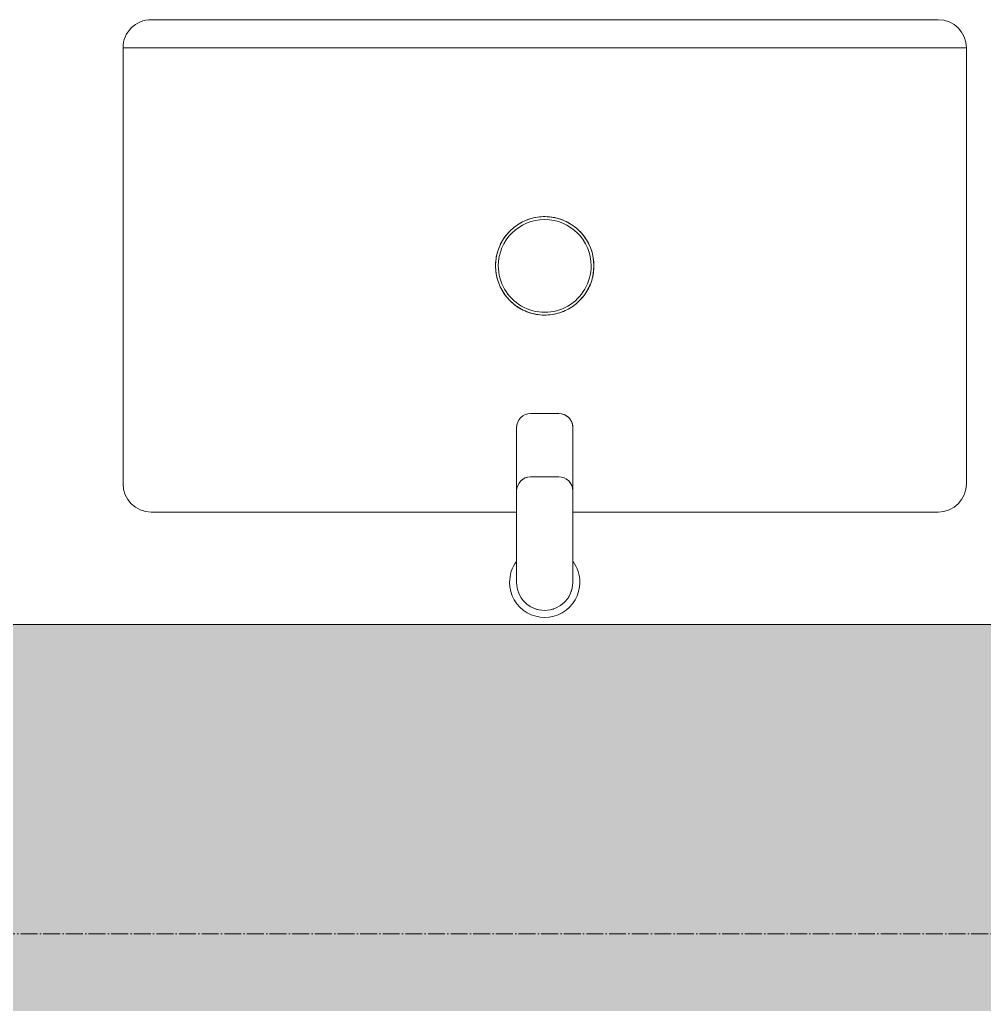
# Model space of a CAD drawing. Header units: millimetres. Extents: x -5016 to 63381, y -6019 to 88916.
# Drawn here: x 14027 to 14713, y 79950 to 80650 of the extents above; entities that cross this region are included whole.
import ezdxf

# ---------------------------------------------------------------- set-up
doc = ezdxf.new("R2010")
doc.units = ezdxf.units.MM
doc.linetypes.add('Осевая 12-2-2', pattern=[16, 12, -2, 0, -2])
for name, color, linetype, lineweight in [('A-GLAZ', 8, 'Continuous', 13), ('I-FURN', 9, 'Continuous', 13), ('P-SANR-FIXT', 9, 'Continuous', 13), ('S-GRID', 8, 'Continuous', 13), ('АР_подложка', 8, 'Continuous', 13)]:
    doc.layers.add(name, color=color, linetype=linetype, lineweight=lineweight)

# ---------------------------------------------------------------- blocks, each defined once
blk = doc.blocks.new('INT 16 Тумба с раковиной - INT 16 Тумба с раковиной 2-2634517-Планировочное решение')
at = {"layer": 'I-FURN', "color": 39}
blk.add_line((-800, -180), (-200, -180), dxfattribs=at)
blk = doc.blocks.new('INT 16 Смеситель - INT 16 Смеситель-1924648-Планировочное решение')
at = {"layer": 'P-SANR-FIXT', "color": 39}
for p, q in [((-20, 0), (-20, -65)), ((20, -65), (20, 0)), ((-20, -65), (-20, -110)), ((20, -110), (20, -65)), ((-10, -75), (10, -75)), ((-10, -120), (10, -120))]:
    blk.add_line(p, q, dxfattribs=at)
for centre, radius, start, end in [((0, 0), 25, 360, 180), ((0, 0), 20, 90, 180), ((0, 0), 20, 105, 108.57146), ((0, 0), 20, 105, 108.57146), ((0, 0), 20, 360, 90), ((0, 0), 20, 71.42854, 75), ((0, 0), 20, 71.42854, 75), ((0, 0), 20, 56.56207, 60), ((0, 0), 20, 56.56207, 60), ((0, 0), 20, 146.56207, 150), ((0, 0), 20, 146.56207, 150), ((0, 0), 20, 30, 33.43793), ((0, 0), 20, 30, 33.43793), ((0, 0), 25, 180, 216.232), ((0, 0), 20, 161.42358, 165), ((0, 0), 20, 161.42358, 165), ((0, 0), 20, 15, 18.57642), ((0, 0), 20, 15, 18.57642), ((0, 0), 25, 323.768, 360), ((-10, -65), 10, 180, 270), ((-10, -65), 10, 180, 240), ((10, -65), 10, 270, 360), ((10, -65), 10, 285, 315), ((-10, -110), 10, 180, 270), ((-10, -110), 10, 180, 210), ((10, -110), 10, 270, 0), ((10, -110), 10, 330, 0), ((-10, -110), 10, 225, 255)]:
    blk.add_arc(centre, radius, start, end, dxfattribs=at)
blk = doc.blocks.new('INT 16 Раковина - INT 16 Раковина-2634538-Планировочное решение')
at = {"layer": 'P-SANR-FIXT'}
for p, q in [((-20, 175), (-280, 175)), ((280, 175), (20, 175)), ((-300, 155), (-300, -155)), ((300, -155), (300, 155)), ((-280, -175), (280, -175))]:
    blk.add_line(p, q, dxfattribs=at)
at = {"layer": 'P-SANR-FIXT', "flags": 128}
for points in [[(35, 0), (34.97, 1.4), (34.89, 2.8), (34.75, 4.19), (34.55, 5.58), (34.3, 6.95), (34, 8.32), (33.64, 9.67), (33.22, 11.01), (32.76, 12.33), (32.24, 13.63), (31.67, 14.91), (31.04, 16.16), (30.37, 17.39), (29.65, 18.59), (28.89, 19.76), (28.07, 20.9), (27.22, 22.01), (26.31, 23.08), (25.37, 24.11), (24.38, 25.11), (23.36, 26.06), (22.3, 26.98), (21.2, 27.85), (20.07, 28.67), (18.91, 29.45), (17.72, 30.18), (16.5, 30.87), (15.25, 31.5), (13.98, 32.09), (12.68, 32.62), (11.37, 33.1), (10.04, 33.53), (8.69, 33.91), (7.32, 34.23), (5.95, 34.49), (4.56, 34.7), (3.17, 34.86), (1.78, 34.95), (0.38, 35), (-1.02, 34.99), (-2.42, 34.92), (-3.81, 34.79), (-5.2, 34.61), (-6.58, 34.38), (-7.95, 34.08), (-9.31, 33.74), (-10.65, 33.34), (-11.98, 32.89), (-13.28, 32.38), (-14.57, 31.83), (-15.83, 31.22), (-17.06, 30.56), (-18.27, 29.85), (-19.45, 29.1), (-20.6, 28.3), (-21.71, 27.45), (-22.79, 26.56), (-23.84, 25.63), (-24.84, 24.65), (-25.81, 23.64), (-26.73, 22.59), (-27.62, 21.5), (-28.45, 20.38), (-29.25, 19.23), (-29.99, 18.04), (-30.69, 16.83), (-31.34, 15.59), (-31.94, 14.32), (-32.48, 13.03), (-32.98, 11.72), (-33.42, 10.4), (-33.81, 9.05), (-34.14, 7.69), (-34.42, 6.32), (-34.65, 4.94), (-34.82, 3.55), (-34.93, 2.15), (-34.99, 0.76), (-35, 0)], [(-35, 0), (-34.97, -1.4), (-34.89, -2.8), (-34.75, -4.19), (-34.55, -5.58), (-34.3, -6.95), (-34, -8.32), (-33.64, -9.67), (-33.22, -11.01), (-32.76, -12.33), (-32.24, -13.63), (-31.67, -14.91), (-31.04, -16.16), (-30.37, -17.39), (-29.65, -18.59), (-28.89, -19.76), (-28.07, -20.9), (-27.22, -22.01), (-26.31, -23.08), (-25.37, -24.11), (-24.38, -25.11), (-23.36, -26.06), (-22.3, -26.98), (-21.2, -27.85), (-20.07, -28.67), (-18.91, -29.45), (-17.72, -30.18), (-16.5, -30.87), (-15.25, -31.5), (-13.98, -32.09), (-12.68, -32.62), (-11.37, -33.1), (-10.04, -33.53), (-8.69, -33.91), (-7.32, -34.23), (-5.95, -34.49), (-4.56, -34.7), (-3.17, -34.86), (-1.78, -34.95), (-0.38, -35), (1.02, -34.99), (2.42, -34.92), (3.81, -34.79), (5.2, -34.61), (6.58, -34.38), (7.95, -34.08), (9.31, -33.74), (10.65, -33.34), (11.98, -32.89), (13.28, -32.38), (14.57, -31.83), (15.83, -31.22), (17.06, -30.56), (18.27, -29.85), (19.45, -29.1), (20.6, -28.3), (21.71, -27.45), (22.79, -26.56), (23.84, -25.63), (24.84, -24.65), (25.81, -23.64), (26.73, -22.59), (27.62, -21.5), (28.45, -20.38), (29.25, -19.23), (29.99, -18.04), (30.69, -16.83), (31.34, -15.59), (31.94, -14.32), (32.48, -13.03), (32.98, -11.72), (33.42, -10.4), (33.81, -9.05), (34.14, -7.69), (34.42, -6.32), (34.65, -4.94), (34.82, -3.55), (34.93, -2.15), (34.99, -0.76), (35, 0)]]:
    blk.add_lwpolyline(points, dxfattribs=at)
at = {"layer": 'P-SANR-FIXT'}
for centre, radius, start, end in [((-280, 155), 20, 90, 180), ((280, 155), 20, 0, 90), ((0, 0), 35, 0, 180), ((0, 0), 33, 360, 180), ((0, 0), 35, 180, 0), ((0, 0), 33, 180, 360), ((-280, -155), 20, 180, 270), ((280, -155), 20, 270, 0)]:
    blk.add_arc(centre, radius, start, end, dxfattribs=at)
blk = doc.blocks.new('INT 20 Подоконник - Подоконник внутри-2828335-Планировочное решение')
at = {"layer": 'A-GLAZ'}
blk.add_hatch(color=256, dxfattribs=at).paths.add_polyline_path([(-850, 0), (-950, 0), (-950, -290), (850, -290), (850, 0), (750, 0)])
blk.add_line((-950, -290), (850, -290), dxfattribs=at)
blk = doc.blocks.new('АР_bath')
at = {"layer": 'S-GRID', "linetype": 'Осевая 12-2-2'}
blk.add_line((18268.19, 4672.64), (-101.73, 4672.64), dxfattribs=at)
at = {"layer": 'A-GLAZ', "rotation": 180}
blk.add_blockref('INT 20 Подоконник - Подоконник внутри-2828335-Планировочное решение', (16518.19, 4602.64), dxfattribs=at)
at = {"layer": 'I-FURN', "color": 39, "rotation": 180}
blk.add_blockref('INT 16 Тумба с раковиной - INT 16 Тумба с раковиной 2-2634517-Планировочное решение', (16068.19, 5122.64), dxfattribs=at)
at = {"layer": 'P-SANR-FIXT', "rotation": 180}
blk.add_blockref('INT 16 Раковина - INT 16 Раковина-2634538-Планировочное решение', (16568.19, 5147.64), dxfattribs=at)
at = {"layer": 'P-SANR-FIXT', "color": 39, "rotation": 180}
blk.add_blockref('INT 16 Смеситель - INT 16 Смеситель-1924648-Планировочное решение', (16568.19, 4922.64), dxfattribs=at)

msp = doc.modelspace()

# ---------------------------------------------------------------- block references
at = {"layer": 'АР_подложка'}
msp.add_blockref('АР_bath', (-2168, 75327), dxfattribs=at)

doc.saveas('drawing.dxf')
